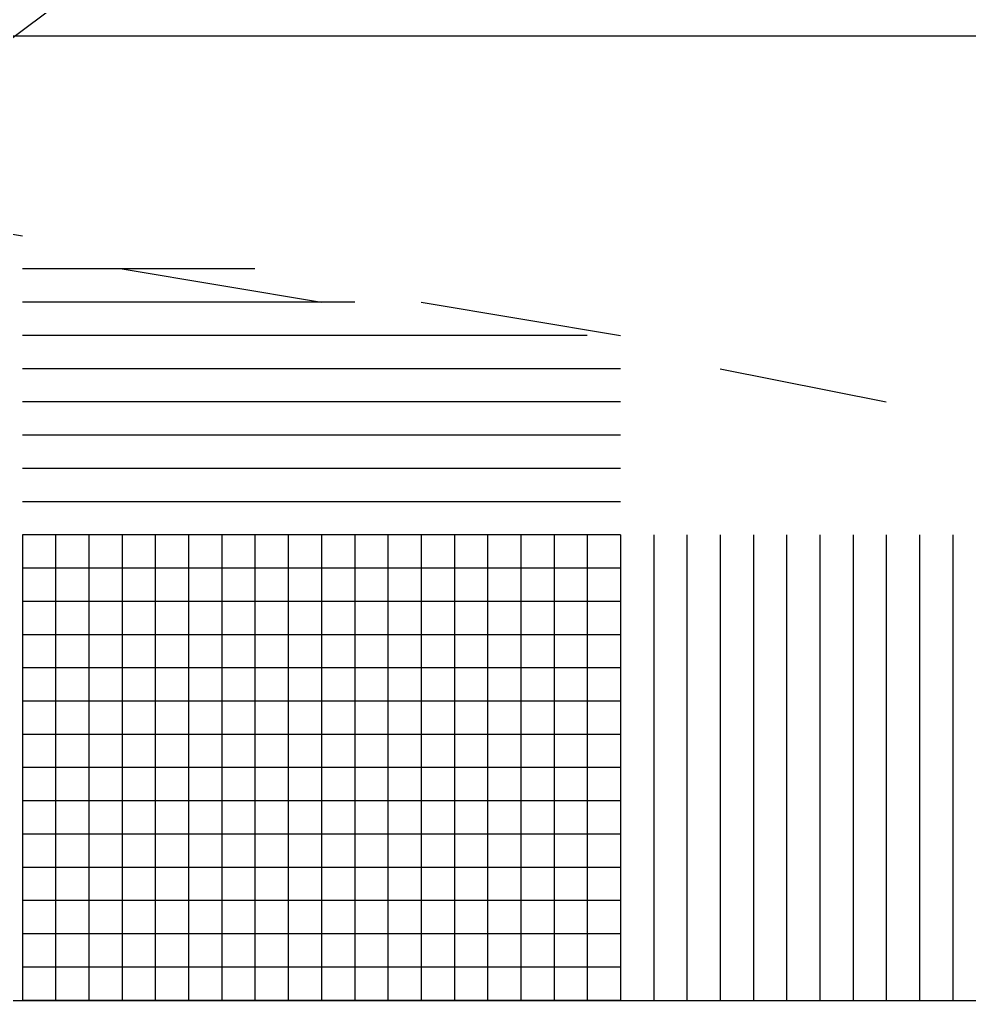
# Model space of a CAD drawing. Header units: metres. Extents: x 1 to 213, y 1 to 147.
# Drawn here: x 60.2782 to 60.5807, y 102.055 to 102.3672 of the extents above; entities that cross this region are included whole.
import ezdxf

# ---------------------------------------------------------------- set-up
doc = ezdxf.new("R2010")
doc.units = ezdxf.units.M
doc.linetypes.add('DASHED', pattern=[1.524, 1.27, -0.254])
doc.layers.add('00-BASE-ARQUITECTURA', color=8, linetype='Continuous')
doc.layers.add('PJ-COPA-ADULTA', color=8, linetype='DASHED')

msp = doc.modelspace()

# ---------------------------------------------------------------- linework, layer by layer
at = {"layer": '00-BASE-ARQUITECTURA'}
msp.add_lwpolyline([(61.55969, 102.05503), (61.55969, 102.36195), (59.96161, 102.36195), (59.96161, 102.05503)], close=True, dxfattribs=at)
msp.add_lwpolyline([(61.55969, 102.05503), (61.55969, 102.36195), (59.96161, 102.36195), (59.96161, 102.05503)], close=True, dxfattribs=at)
for points in [[(60.21561, 102.30902), (60.27911, 102.29844)], [(60.21561, 102.30902), (60.27911, 102.29844)], [(60.3532, 102.28786), (60.34261, 102.28786), (60.33203, 102.28786), (60.32145, 102.28786), (60.31087, 102.28786), (60.30028, 102.28786), (60.2897, 102.28786), (60.27911, 102.28786)], [(60.3532, 102.28786), (60.34261, 102.28786), (60.33203, 102.28786), (60.32145, 102.28786), (60.31087, 102.28786), (60.30028, 102.28786)], [(60.31087, 102.28786), (60.37436, 102.27728)], [(60.31087, 102.28786), (60.37436, 102.27728)], [(60.38495, 102.27728), (60.37436, 102.27728), (60.36378, 102.27728), (60.3532, 102.27728), (60.34261, 102.27728), (60.33203, 102.27728), (60.32145, 102.27728), (60.31087, 102.27728), (60.30028, 102.27728), (60.2897, 102.27728), (60.27911, 102.27728)], [(60.38495, 102.27728), (60.37436, 102.27728), (60.36378, 102.27728), (60.3532, 102.27728), (60.34261, 102.27728), (60.33203, 102.27728), (60.32145, 102.27728), (60.31087, 102.27728), (60.30028, 102.27728)], [(60.40611, 102.27728), (60.46961, 102.26669)], [(60.40611, 102.27728), (60.46961, 102.26669)], [(60.44844, 102.26669), (60.43786, 102.26669), (60.42728, 102.26669), (60.4167, 102.26669), (60.40611, 102.26669), (60.39553, 102.26669), (60.38495, 102.26669), (60.37436, 102.26669), (60.36378, 102.26669), (60.3532, 102.26669), (60.34261, 102.26669), (60.33203, 102.26669), (60.32145, 102.26669), (60.31087, 102.26669), (60.30028, 102.26669), (60.2897, 102.26669), (60.27911, 102.26669)], [(60.42728, 102.26669), (60.4167, 102.26669), (60.40611, 102.26669), (60.39553, 102.26669), (60.38495, 102.26669), (60.37436, 102.26669), (60.36378, 102.26669), (60.3532, 102.26669), (60.34261, 102.26669), (60.33203, 102.26669), (60.32145, 102.26669), (60.31087, 102.26669), (60.30028, 102.26669), (60.2897, 102.26669), (60.27911, 102.26669)], [(60.45903, 102.26669), (60.44844, 102.26669), (60.43786, 102.26669), (60.42728, 102.26669), (60.4167, 102.26669), (60.40611, 102.26669), (60.39553, 102.26669), (60.38495, 102.26669), (60.37436, 102.26669), (60.36378, 102.26669), (60.3532, 102.26669), (60.34261, 102.26669), (60.33203, 102.26669), (60.32145, 102.26669), (60.31087, 102.26669), (60.30028, 102.26669)], [(60.42728, 102.26669), (60.4167, 102.26669), (60.40611, 102.26669), (60.39553, 102.26669), (60.38495, 102.26669), (60.37436, 102.26669), (60.36378, 102.26669), (60.3532, 102.26669), (60.34261, 102.26669), (60.33203, 102.26669), (60.32145, 102.26669), (60.31087, 102.26669), (60.30028, 102.26669)], [(60.44844, 102.25611), (60.43786, 102.25611), (60.42728, 102.25611), (60.4167, 102.25611), (60.40611, 102.25611), (60.39553, 102.25611), (60.38495, 102.25611), (60.37436, 102.25611), (60.36378, 102.25611), (60.3532, 102.25611), (60.34261, 102.25611), (60.33203, 102.25611), (60.32145, 102.25611), (60.31087, 102.25611), (60.30028, 102.25611), (60.2897, 102.25611), (60.27911, 102.25611)], [(60.46961, 102.25611), (60.45903, 102.25611), (60.44844, 102.25611), (60.43786, 102.25611), (60.42728, 102.25611), (60.4167, 102.25611), (60.40611, 102.25611), (60.39553, 102.25611), (60.38495, 102.25611), (60.37436, 102.25611), (60.36378, 102.25611), (60.3532, 102.25611), (60.34261, 102.25611), (60.33203, 102.25611), (60.32145, 102.25611), (60.31087, 102.25611), (60.30028, 102.25611)], [(60.50136, 102.25611), (60.55428, 102.24553)], [(60.50136, 102.25611), (60.55428, 102.24553)], [(60.44844, 102.24553), (60.43786, 102.24553), (60.42728, 102.24553), (60.4167, 102.24553), (60.40611, 102.24553), (60.39553, 102.24553), (60.38495, 102.24553), (60.37436, 102.24553), (60.36378, 102.24553), (60.3532, 102.24553), (60.34261, 102.24553), (60.33203, 102.24553), (60.32145, 102.24553), (60.31087, 102.24553), (60.30028, 102.24553), (60.2897, 102.24553), (60.27911, 102.24553)], [(60.44844, 102.24553), (60.43786, 102.24553), (60.42728, 102.24553), (60.4167, 102.24553), (60.40611, 102.24553), (60.39553, 102.24553), (60.38495, 102.24553), (60.37436, 102.24553), (60.36378, 102.24553), (60.3532, 102.24553), (60.34261, 102.24553), (60.33203, 102.24553), (60.32145, 102.24553), (60.31087, 102.24553), (60.30028, 102.24553), (60.2897, 102.24553), (60.27911, 102.24553)], [(60.46961, 102.24553), (60.45903, 102.24553), (60.44844, 102.24553), (60.43786, 102.24553), (60.42728, 102.24553), (60.4167, 102.24553), (60.40611, 102.24553), (60.39553, 102.24553), (60.38495, 102.24553), (60.37436, 102.24553), (60.36378, 102.24553), (60.3532, 102.24553), (60.34261, 102.24553), (60.33203, 102.24553), (60.32145, 102.24553), (60.31087, 102.24553), (60.30028, 102.24553)], [(60.46961, 102.24553), (60.45903, 102.24553), (60.44844, 102.24553), (60.43786, 102.24553), (60.42728, 102.24553), (60.4167, 102.24553), (60.40611, 102.24553), (60.39553, 102.24553), (60.38495, 102.24553), (60.37436, 102.24553), (60.36378, 102.24553), (60.3532, 102.24553), (60.34261, 102.24553), (60.33203, 102.24553), (60.32145, 102.24553), (60.31087, 102.24553), (60.30028, 102.24553)], [(60.44844, 102.23494), (60.43786, 102.23494), (60.42728, 102.23494), (60.4167, 102.23494), (60.40611, 102.23494), (60.39553, 102.23494), (60.38495, 102.23494), (60.37436, 102.23494), (60.36378, 102.23494), (60.3532, 102.23494), (60.34261, 102.23494), (60.33203, 102.23494), (60.32145, 102.23494), (60.31087, 102.23494), (60.30028, 102.23494), (60.2897, 102.23494), (60.27911, 102.23494)], [(60.46961, 102.23494), (60.45903, 102.23494), (60.44844, 102.23494), (60.43786, 102.23494), (60.42728, 102.23494), (60.4167, 102.23494), (60.40611, 102.23494), (60.39553, 102.23494), (60.38495, 102.23494), (60.37436, 102.23494), (60.36378, 102.23494), (60.3532, 102.23494), (60.34261, 102.23494), (60.33203, 102.23494), (60.32145, 102.23494), (60.31087, 102.23494), (60.30028, 102.23494)], [(60.44844, 102.22436), (60.43786, 102.22436), (60.42728, 102.22436), (60.4167, 102.22436), (60.40611, 102.22436), (60.39553, 102.22436), (60.38495, 102.22436), (60.37436, 102.22436), (60.36378, 102.22436), (60.3532, 102.22436), (60.34261, 102.22436), (60.33203, 102.22436), (60.32145, 102.22436), (60.31087, 102.22436), (60.30028, 102.22436), (60.2897, 102.22436), (60.27911, 102.22436)], [(60.44844, 102.22436), (60.43786, 102.22436), (60.42728, 102.22436), (60.4167, 102.22436), (60.40611, 102.22436), (60.39553, 102.22436), (60.38495, 102.22436), (60.37436, 102.22436), (60.36378, 102.22436), (60.3532, 102.22436), (60.34261, 102.22436), (60.33203, 102.22436), (60.32145, 102.22436), (60.31087, 102.22436), (60.30028, 102.22436), (60.2897, 102.22436), (60.27911, 102.22436)], [(60.46961, 102.22436), (60.45903, 102.22436), (60.44844, 102.22436), (60.43786, 102.22436), (60.42728, 102.22436), (60.4167, 102.22436), (60.40611, 102.22436), (60.39553, 102.22436), (60.38495, 102.22436), (60.37436, 102.22436), (60.36378, 102.22436), (60.3532, 102.22436), (60.34261, 102.22436), (60.33203, 102.22436), (60.32145, 102.22436), (60.31087, 102.22436), (60.30028, 102.22436)], [(60.46961, 102.22436), (60.45903, 102.22436), (60.44844, 102.22436), (60.43786, 102.22436), (60.42728, 102.22436), (60.4167, 102.22436), (60.40611, 102.22436), (60.39553, 102.22436), (60.38495, 102.22436), (60.37436, 102.22436), (60.36378, 102.22436), (60.3532, 102.22436), (60.34261, 102.22436), (60.33203, 102.22436), (60.32145, 102.22436), (60.31087, 102.22436), (60.30028, 102.22436)], [(60.44844, 102.21378), (60.43786, 102.21378), (60.42728, 102.21378), (60.4167, 102.21378), (60.40611, 102.21378), (60.39553, 102.21378), (60.38495, 102.21378), (60.37436, 102.21378), (60.36378, 102.21378), (60.3532, 102.21378), (60.34261, 102.21378), (60.33203, 102.21378), (60.32145, 102.21378), (60.31087, 102.21378), (60.30028, 102.21378), (60.2897, 102.21378), (60.27911, 102.21378)], [(60.46961, 102.21378), (60.45903, 102.21378), (60.44844, 102.21378), (60.43786, 102.21378), (60.42728, 102.21378), (60.4167, 102.21378), (60.40611, 102.21378), (60.39553, 102.21378), (60.38495, 102.21378), (60.37436, 102.21378), (60.36378, 102.21378), (60.3532, 102.21378), (60.34261, 102.21378), (60.33203, 102.21378), (60.32145, 102.21378), (60.31087, 102.21378), (60.30028, 102.21378)], [(60.27911, 102.2032), (60.27911, 102.19261), (60.27911, 102.18203), (60.27911, 102.17145), (60.27911, 102.16086), (60.27911, 102.15028), (60.27911, 102.1397), (60.27911, 102.12912), (60.27911, 102.11853), (60.27911, 102.10795), (60.27911, 102.09737), (60.27911, 102.08678), (60.27911, 102.0762), (60.27911, 102.06562), (60.27911, 102.05503)], [(60.44844, 102.2032), (60.43786, 102.2032), (60.42728, 102.2032), (60.4167, 102.2032), (60.40611, 102.2032), (60.39553, 102.2032), (60.38495, 102.2032), (60.37436, 102.2032), (60.36378, 102.2032), (60.3532, 102.2032), (60.34261, 102.2032), (60.33203, 102.2032), (60.32145, 102.2032), (60.31087, 102.2032), (60.30028, 102.2032), (60.2897, 102.2032), (60.27911, 102.2032)], [(60.44844, 102.2032), (60.43786, 102.2032), (60.42728, 102.2032), (60.4167, 102.2032), (60.40611, 102.2032), (60.39553, 102.2032), (60.38495, 102.2032), (60.37436, 102.2032), (60.36378, 102.2032), (60.3532, 102.2032), (60.34261, 102.2032), (60.33203, 102.2032), (60.32145, 102.2032), (60.31087, 102.2032), (60.30028, 102.2032), (60.2897, 102.2032), (60.27911, 102.2032)], [(60.27911, 102.2032), (60.27911, 102.19261), (60.27911, 102.18203), (60.27911, 102.17145), (60.27911, 102.16086), (60.27911, 102.15028), (60.27911, 102.1397), (60.27911, 102.12912), (60.27911, 102.11853), (60.27911, 102.10795), (60.27911, 102.09737), (60.27911, 102.08678), (60.27911, 102.0762), (60.27911, 102.06562), (60.27911, 102.05503)], [(60.2897, 102.2032), (60.2897, 102.19261), (60.2897, 102.18203), (60.2897, 102.17145), (60.2897, 102.16086), (60.2897, 102.15028), (60.2897, 102.1397), (60.2897, 102.12912), (60.2897, 102.11853), (60.2897, 102.10795), (60.2897, 102.09737), (60.2897, 102.08678), (60.2897, 102.0762), (60.2897, 102.06562), (60.2897, 102.05503)], [(60.2897, 102.2032), (60.2897, 102.19261), (60.2897, 102.18203), (60.2897, 102.17145), (60.2897, 102.16086), (60.2897, 102.15028), (60.2897, 102.1397), (60.2897, 102.12912), (60.2897, 102.11853), (60.2897, 102.10795), (60.2897, 102.09737), (60.2897, 102.08678), (60.2897, 102.0762), (60.2897, 102.06562), (60.2897, 102.05503)], [(60.2897, 102.2032), (60.2897, 102.19261), (60.2897, 102.18203), (60.2897, 102.17145), (60.2897, 102.16086), (60.2897, 102.15028), (60.2897, 102.1397), (60.2897, 102.12912), (60.2897, 102.11853), (60.2897, 102.10795), (60.2897, 102.09737), (60.2897, 102.08678), (60.2897, 102.0762), (60.2897, 102.06562), (60.2897, 102.05503)], [(60.2897, 102.2032), (60.2897, 102.19261), (60.2897, 102.18203), (60.2897, 102.17145), (60.2897, 102.16086), (60.2897, 102.15028), (60.2897, 102.1397), (60.2897, 102.12912), (60.2897, 102.11853), (60.2897, 102.10795), (60.2897, 102.09737), (60.2897, 102.08678), (60.2897, 102.0762), (60.2897, 102.06562), (60.2897, 102.05503)], [(60.46961, 102.2032), (60.45903, 102.2032), (60.44844, 102.2032), (60.43786, 102.2032), (60.42728, 102.2032), (60.4167, 102.2032), (60.40611, 102.2032), (60.39553, 102.2032), (60.38495, 102.2032), (60.37436, 102.2032), (60.36378, 102.2032), (60.3532, 102.2032), (60.34261, 102.2032), (60.33203, 102.2032), (60.32145, 102.2032), (60.31087, 102.2032), (60.30028, 102.2032)], [(60.46961, 102.2032), (60.45903, 102.2032), (60.44844, 102.2032), (60.43786, 102.2032), (60.42728, 102.2032), (60.4167, 102.2032), (60.40611, 102.2032), (60.39553, 102.2032), (60.38495, 102.2032), (60.37436, 102.2032), (60.36378, 102.2032), (60.3532, 102.2032), (60.34261, 102.2032), (60.33203, 102.2032), (60.32145, 102.2032), (60.31087, 102.2032), (60.30028, 102.2032)], [(60.30028, 102.2032), (60.30028, 102.19261), (60.30028, 102.18203), (60.30028, 102.17145), (60.30028, 102.16086), (60.30028, 102.15028), (60.30028, 102.1397), (60.30028, 102.12912), (60.30028, 102.11853), (60.30028, 102.10795), (60.30028, 102.09737), (60.30028, 102.08678), (60.30028, 102.0762), (60.30028, 102.06562), (60.30028, 102.05503)], [(60.30028, 102.2032), (60.30028, 102.19261), (60.30028, 102.18203), (60.30028, 102.17145), (60.30028, 102.16086), (60.30028, 102.15028), (60.30028, 102.1397), (60.30028, 102.12912), (60.30028, 102.11853), (60.30028, 102.10795), (60.30028, 102.09737), (60.30028, 102.08678), (60.30028, 102.0762), (60.30028, 102.06562), (60.30028, 102.05503)], [(60.31087, 102.2032), (60.31087, 102.19261), (60.31087, 102.18203), (60.31087, 102.17145), (60.31087, 102.16086), (60.31087, 102.15028), (60.31087, 102.1397), (60.31087, 102.12912), (60.31087, 102.11853), (60.31087, 102.10795), (60.31087, 102.09737), (60.31087, 102.08678), (60.31087, 102.0762), (60.31087, 102.06562), (60.31087, 102.05503)], [(60.31087, 102.2032), (60.31087, 102.19261), (60.31087, 102.18203), (60.31087, 102.17145), (60.31087, 102.16086), (60.31087, 102.15028), (60.31087, 102.1397), (60.31087, 102.12912), (60.31087, 102.11853), (60.31087, 102.10795), (60.31087, 102.09737), (60.31087, 102.08678), (60.31087, 102.0762), (60.31087, 102.06562), (60.31087, 102.05503)], [(60.31087, 102.2032), (60.31087, 102.19261), (60.31087, 102.18203), (60.31087, 102.17145), (60.31087, 102.16086), (60.31087, 102.15028), (60.31087, 102.1397), (60.31087, 102.12912), (60.31087, 102.11853), (60.31087, 102.10795), (60.31087, 102.09737), (60.31087, 102.08678), (60.31087, 102.0762), (60.31087, 102.06562), (60.31087, 102.05503)], [(60.31087, 102.2032), (60.31087, 102.19261), (60.31087, 102.18203), (60.31087, 102.17145), (60.31087, 102.16086), (60.31087, 102.15028), (60.31087, 102.1397), (60.31087, 102.12912), (60.31087, 102.11853), (60.31087, 102.10795), (60.31087, 102.09737), (60.31087, 102.08678), (60.31087, 102.0762), (60.31087, 102.06562), (60.31087, 102.05503)], [(60.32145, 102.2032), (60.32145, 102.19261), (60.32145, 102.18203), (60.32145, 102.17145), (60.32145, 102.16086), (60.32145, 102.15028), (60.32145, 102.1397), (60.32145, 102.12912), (60.32145, 102.11853), (60.32145, 102.10795), (60.32145, 102.09737), (60.32145, 102.08678), (60.32145, 102.0762), (60.32145, 102.06562), (60.32145, 102.05503)], [(60.32145, 102.2032), (60.32145, 102.19261), (60.32145, 102.18203), (60.32145, 102.17145), (60.32145, 102.16086), (60.32145, 102.15028), (60.32145, 102.1397), (60.32145, 102.12912), (60.32145, 102.11853), (60.32145, 102.10795), (60.32145, 102.09737), (60.32145, 102.08678), (60.32145, 102.0762), (60.32145, 102.06562), (60.32145, 102.05503)], [(60.33203, 102.2032), (60.33203, 102.19261), (60.33203, 102.18203), (60.33203, 102.17145), (60.33203, 102.16086), (60.33203, 102.15028), (60.33203, 102.1397), (60.33203, 102.12912), (60.33203, 102.11853), (60.33203, 102.10795), (60.33203, 102.09737), (60.33203, 102.08678), (60.33203, 102.0762), (60.33203, 102.06562), (60.33203, 102.05503)], [(60.33203, 102.2032), (60.33203, 102.19261), (60.33203, 102.18203), (60.33203, 102.17145), (60.33203, 102.16086), (60.33203, 102.15028), (60.33203, 102.1397), (60.33203, 102.12912), (60.33203, 102.11853), (60.33203, 102.10795), (60.33203, 102.09737), (60.33203, 102.08678), (60.33203, 102.0762), (60.33203, 102.06562), (60.33203, 102.05503)], [(60.33203, 102.2032), (60.33203, 102.19261), (60.33203, 102.18203), (60.33203, 102.17145), (60.33203, 102.16086), (60.33203, 102.15028), (60.33203, 102.1397), (60.33203, 102.12912), (60.33203, 102.11853), (60.33203, 102.10795), (60.33203, 102.09737), (60.33203, 102.08678), (60.33203, 102.0762), (60.33203, 102.06562), (60.33203, 102.05503)], [(60.33203, 102.2032), (60.33203, 102.19261), (60.33203, 102.18203), (60.33203, 102.17145), (60.33203, 102.16086), (60.33203, 102.15028), (60.33203, 102.1397), (60.33203, 102.12912), (60.33203, 102.11853), (60.33203, 102.10795), (60.33203, 102.09737), (60.33203, 102.08678), (60.33203, 102.0762), (60.33203, 102.06562), (60.33203, 102.05503)], [(60.34261, 102.2032), (60.34261, 102.19261), (60.34261, 102.18203), (60.34261, 102.17145), (60.34261, 102.16086), (60.34261, 102.15028), (60.34261, 102.1397), (60.34261, 102.12912), (60.34261, 102.11853), (60.34261, 102.10795), (60.34261, 102.09737), (60.34261, 102.08678), (60.34261, 102.0762), (60.34261, 102.06562), (60.34261, 102.05503)], [(60.34261, 102.2032), (60.34261, 102.19261), (60.34261, 102.18203), (60.34261, 102.17145), (60.34261, 102.16086), (60.34261, 102.15028), (60.34261, 102.1397), (60.34261, 102.12912), (60.34261, 102.11853), (60.34261, 102.10795), (60.34261, 102.09737), (60.34261, 102.08678), (60.34261, 102.0762), (60.34261, 102.06562), (60.34261, 102.05503)], [(60.3532, 102.2032), (60.3532, 102.19261), (60.3532, 102.18203), (60.3532, 102.17145), (60.3532, 102.16086), (60.3532, 102.15028), (60.3532, 102.1397), (60.3532, 102.12912), (60.3532, 102.11853), (60.3532, 102.10795), (60.3532, 102.09737), (60.3532, 102.08678), (60.3532, 102.0762), (60.3532, 102.06562), (60.3532, 102.05503)], [(60.3532, 102.2032), (60.3532, 102.19261), (60.3532, 102.18203), (60.3532, 102.17145), (60.3532, 102.16086), (60.3532, 102.15028), (60.3532, 102.1397), (60.3532, 102.12912), (60.3532, 102.11853), (60.3532, 102.10795), (60.3532, 102.09737), (60.3532, 102.08678), (60.3532, 102.0762), (60.3532, 102.06562), (60.3532, 102.05503)], [(60.3532, 102.2032), (60.3532, 102.19261), (60.3532, 102.18203), (60.3532, 102.17145), (60.3532, 102.16086), (60.3532, 102.15028), (60.3532, 102.1397), (60.3532, 102.12912), (60.3532, 102.11853), (60.3532, 102.10795), (60.3532, 102.09737), (60.3532, 102.08678), (60.3532, 102.0762), (60.3532, 102.06562), (60.3532, 102.05503)], [(60.3532, 102.2032), (60.3532, 102.19261), (60.3532, 102.18203), (60.3532, 102.17145), (60.3532, 102.16086), (60.3532, 102.15028), (60.3532, 102.1397), (60.3532, 102.12912), (60.3532, 102.11853), (60.3532, 102.10795), (60.3532, 102.09737), (60.3532, 102.08678), (60.3532, 102.0762), (60.3532, 102.06562), (60.3532, 102.05503)], [(60.36378, 102.2032), (60.36378, 102.19261), (60.36378, 102.18203), (60.36378, 102.17145), (60.36378, 102.16086), (60.36378, 102.15028), (60.36378, 102.1397), (60.36378, 102.12912), (60.36378, 102.11853), (60.36378, 102.10795), (60.36378, 102.09737), (60.36378, 102.08678), (60.36378, 102.0762), (60.36378, 102.06562), (60.36378, 102.05503)], [(60.36378, 102.2032), (60.36378, 102.19261), (60.36378, 102.18203), (60.36378, 102.17145), (60.36378, 102.16086), (60.36378, 102.15028), (60.36378, 102.1397), (60.36378, 102.12912), (60.36378, 102.11853), (60.36378, 102.10795), (60.36378, 102.09737), (60.36378, 102.08678), (60.36378, 102.0762), (60.36378, 102.06562), (60.36378, 102.05503)], [(60.37436, 102.2032), (60.37436, 102.19261), (60.37436, 102.18203), (60.37436, 102.17145), (60.37436, 102.16086), (60.37436, 102.15028), (60.37436, 102.1397), (60.37436, 102.12912), (60.37436, 102.11853), (60.37436, 102.10795), (60.37436, 102.09737), (60.37436, 102.08678), (60.37436, 102.0762), (60.37436, 102.06562), (60.37436, 102.05503)], [(60.37436, 102.2032), (60.37436, 102.19261), (60.37436, 102.18203), (60.37436, 102.17145), (60.37436, 102.16086), (60.37436, 102.15028), (60.37436, 102.1397), (60.37436, 102.12912), (60.37436, 102.11853), (60.37436, 102.10795), (60.37436, 102.09737), (60.37436, 102.08678), (60.37436, 102.0762), (60.37436, 102.06562), (60.37436, 102.05503)], [(60.37436, 102.2032), (60.37436, 102.19261), (60.37436, 102.18203), (60.37436, 102.17145), (60.37436, 102.16086), (60.37436, 102.15028), (60.37436, 102.1397), (60.37436, 102.12912), (60.37436, 102.11853), (60.37436, 102.10795), (60.37436, 102.09737), (60.37436, 102.08678), (60.37436, 102.0762), (60.37436, 102.06562), (60.37436, 102.05503)], [(60.37436, 102.2032), (60.37436, 102.19261), (60.37436, 102.18203), (60.37436, 102.17145), (60.37436, 102.16086), (60.37436, 102.15028), (60.37436, 102.1397), (60.37436, 102.12912), (60.37436, 102.11853), (60.37436, 102.10795), (60.37436, 102.09737), (60.37436, 102.08678), (60.37436, 102.0762), (60.37436, 102.06562), (60.37436, 102.05503)], [(60.38495, 102.2032), (60.38495, 102.19261), (60.38495, 102.18203), (60.38495, 102.17145), (60.38495, 102.16086), (60.38495, 102.15028), (60.38495, 102.1397), (60.38495, 102.12912), (60.38495, 102.11853), (60.38495, 102.10795), (60.38495, 102.09737), (60.38495, 102.08678), (60.38495, 102.0762), (60.38495, 102.06562), (60.38495, 102.05503)], [(60.38495, 102.2032), (60.38495, 102.19261), (60.38495, 102.18203), (60.38495, 102.17145), (60.38495, 102.16086), (60.38495, 102.15028), (60.38495, 102.1397), (60.38495, 102.12912), (60.38495, 102.11853), (60.38495, 102.10795), (60.38495, 102.09737), (60.38495, 102.08678), (60.38495, 102.0762), (60.38495, 102.06562), (60.38495, 102.05503)], [(60.39553, 102.2032), (60.39553, 102.19261), (60.39553, 102.18203), (60.39553, 102.17145), (60.39553, 102.16086), (60.39553, 102.15028), (60.39553, 102.1397), (60.39553, 102.12912), (60.39553, 102.11853), (60.39553, 102.10795), (60.39553, 102.09737), (60.39553, 102.08678), (60.39553, 102.0762), (60.39553, 102.06562), (60.39553, 102.05503)], [(60.39553, 102.2032), (60.39553, 102.19261), (60.39553, 102.18203), (60.39553, 102.17145), (60.39553, 102.16086), (60.39553, 102.15028), (60.39553, 102.1397), (60.39553, 102.12912), (60.39553, 102.11853), (60.39553, 102.10795), (60.39553, 102.09737), (60.39553, 102.08678), (60.39553, 102.0762), (60.39553, 102.06562), (60.39553, 102.05503)], [(60.39553, 102.2032), (60.39553, 102.19261), (60.39553, 102.18203), (60.39553, 102.17145), (60.39553, 102.16086), (60.39553, 102.15028), (60.39553, 102.1397), (60.39553, 102.12912), (60.39553, 102.11853), (60.39553, 102.10795), (60.39553, 102.09737), (60.39553, 102.08678), (60.39553, 102.0762), (60.39553, 102.06562), (60.39553, 102.05503)], [(60.39553, 102.2032), (60.39553, 102.19261), (60.39553, 102.18203), (60.39553, 102.17145), (60.39553, 102.16086), (60.39553, 102.15028), (60.39553, 102.1397), (60.39553, 102.12912), (60.39553, 102.11853), (60.39553, 102.10795), (60.39553, 102.09737), (60.39553, 102.08678), (60.39553, 102.0762), (60.39553, 102.06562), (60.39553, 102.05503)], [(60.40611, 102.2032), (60.40611, 102.19261), (60.40611, 102.18203), (60.40611, 102.17145), (60.40611, 102.16086), (60.40611, 102.15028), (60.40611, 102.1397), (60.40611, 102.12912), (60.40611, 102.11853), (60.40611, 102.10795), (60.40611, 102.09737), (60.40611, 102.08678), (60.40611, 102.0762), (60.40611, 102.06562), (60.40611, 102.05503)], [(60.40611, 102.2032), (60.40611, 102.19261), (60.40611, 102.18203), (60.40611, 102.17145), (60.40611, 102.16086), (60.40611, 102.15028), (60.40611, 102.1397), (60.40611, 102.12912), (60.40611, 102.11853), (60.40611, 102.10795), (60.40611, 102.09737), (60.40611, 102.08678), (60.40611, 102.0762), (60.40611, 102.06562), (60.40611, 102.05503)], [(60.4167, 102.2032), (60.4167, 102.19261), (60.4167, 102.18203), (60.4167, 102.17145), (60.4167, 102.16086), (60.4167, 102.15028), (60.4167, 102.1397), (60.4167, 102.12912), (60.4167, 102.11853), (60.4167, 102.10795), (60.4167, 102.09737), (60.4167, 102.08678), (60.4167, 102.0762), (60.4167, 102.06562), (60.4167, 102.05503)], [(60.4167, 102.2032), (60.4167, 102.19261), (60.4167, 102.18203), (60.4167, 102.17145), (60.4167, 102.16086), (60.4167, 102.15028), (60.4167, 102.1397), (60.4167, 102.12912), (60.4167, 102.11853), (60.4167, 102.10795), (60.4167, 102.09737), (60.4167, 102.08678), (60.4167, 102.0762), (60.4167, 102.06562), (60.4167, 102.05503)], [(60.4167, 102.2032), (60.4167, 102.19261), (60.4167, 102.18203), (60.4167, 102.17145), (60.4167, 102.16086), (60.4167, 102.15028), (60.4167, 102.1397), (60.4167, 102.12912), (60.4167, 102.11853), (60.4167, 102.10795), (60.4167, 102.09737), (60.4167, 102.08678), (60.4167, 102.0762), (60.4167, 102.06562), (60.4167, 102.05503)], [(60.4167, 102.2032), (60.4167, 102.19261), (60.4167, 102.18203), (60.4167, 102.17145), (60.4167, 102.16086), (60.4167, 102.15028), (60.4167, 102.1397), (60.4167, 102.12912), (60.4167, 102.11853), (60.4167, 102.10795), (60.4167, 102.09737), (60.4167, 102.08678), (60.4167, 102.0762), (60.4167, 102.06562), (60.4167, 102.05503)], [(60.42728, 102.2032), (60.42728, 102.19261), (60.42728, 102.18203), (60.42728, 102.17145), (60.42728, 102.16086), (60.42728, 102.15028), (60.42728, 102.1397), (60.42728, 102.12912), (60.42728, 102.11853), (60.42728, 102.10795), (60.42728, 102.09737), (60.42728, 102.08678), (60.42728, 102.0762), (60.42728, 102.06562), (60.42728, 102.05503)], [(60.42728, 102.2032), (60.42728, 102.19261), (60.42728, 102.18203), (60.42728, 102.17145), (60.42728, 102.16086), (60.42728, 102.15028), (60.42728, 102.1397), (60.42728, 102.12912), (60.42728, 102.11853), (60.42728, 102.10795), (60.42728, 102.09737), (60.42728, 102.08678), (60.42728, 102.0762), (60.42728, 102.06562), (60.42728, 102.05503)], [(60.43786, 102.2032), (60.43786, 102.19261), (60.43786, 102.18203), (60.43786, 102.17145), (60.43786, 102.16086), (60.43786, 102.15028), (60.43786, 102.1397), (60.43786, 102.12912), (60.43786, 102.11853), (60.43786, 102.10795), (60.43786, 102.09737), (60.43786, 102.08678), (60.43786, 102.0762), (60.43786, 102.06562), (60.43786, 102.05503)], [(60.43786, 102.2032), (60.43786, 102.19261), (60.43786, 102.18203), (60.43786, 102.17145), (60.43786, 102.16086), (60.43786, 102.15028), (60.43786, 102.1397), (60.43786, 102.12912), (60.43786, 102.11853), (60.43786, 102.10795), (60.43786, 102.09737), (60.43786, 102.08678), (60.43786, 102.0762), (60.43786, 102.06562), (60.43786, 102.05503)], [(60.43786, 102.2032), (60.43786, 102.19261), (60.43786, 102.18203), (60.43786, 102.17145), (60.43786, 102.16086), (60.43786, 102.15028), (60.43786, 102.1397), (60.43786, 102.12912), (60.43786, 102.11853), (60.43786, 102.10795), (60.43786, 102.09737), (60.43786, 102.08678), (60.43786, 102.0762), (60.43786, 102.06562), (60.43786, 102.05503)], [(60.43786, 102.2032), (60.43786, 102.19261), (60.43786, 102.18203), (60.43786, 102.17145), (60.43786, 102.16086), (60.43786, 102.15028), (60.43786, 102.1397), (60.43786, 102.12912), (60.43786, 102.11853), (60.43786, 102.10795), (60.43786, 102.09737), (60.43786, 102.08678), (60.43786, 102.0762), (60.43786, 102.06562), (60.43786, 102.05503)], [(60.44844, 102.2032), (60.44844, 102.19261), (60.44844, 102.18203), (60.44844, 102.17145), (60.44844, 102.16086), (60.44844, 102.15028), (60.44844, 102.1397), (60.44844, 102.12912), (60.44844, 102.11853), (60.44844, 102.10795), (60.44844, 102.09737), (60.44844, 102.08678), (60.44844, 102.0762), (60.44844, 102.06562), (60.44844, 102.05503)], [(60.44844, 102.2032), (60.44844, 102.19261), (60.44844, 102.18203), (60.44844, 102.17145), (60.44844, 102.16086), (60.44844, 102.15028), (60.44844, 102.1397), (60.44844, 102.12912), (60.44844, 102.11853), (60.44844, 102.10795), (60.44844, 102.09737), (60.44844, 102.08678), (60.44844, 102.0762), (60.44844, 102.06562), (60.44844, 102.05503)], [(60.44844, 102.2032), (60.44844, 102.19261), (60.44844, 102.18203), (60.44844, 102.17145), (60.44844, 102.16086), (60.44844, 102.15028), (60.44844, 102.1397), (60.44844, 102.12912), (60.44844, 102.11853), (60.44844, 102.10795), (60.44844, 102.09737), (60.44844, 102.08678), (60.44844, 102.0762), (60.44844, 102.06562), (60.44844, 102.05503)], [(60.45903, 102.2032), (60.45903, 102.19261), (60.45903, 102.18203), (60.45903, 102.17145), (60.45903, 102.16086), (60.45903, 102.15028), (60.45903, 102.1397), (60.45903, 102.12912), (60.45903, 102.11853), (60.45903, 102.10795), (60.45903, 102.09737), (60.45903, 102.08678), (60.45903, 102.0762), (60.45903, 102.06562), (60.45903, 102.05503)], [(60.45903, 102.2032), (60.45903, 102.19261), (60.45903, 102.18203), (60.45903, 102.17145), (60.45903, 102.16086), (60.45903, 102.15028), (60.45903, 102.1397), (60.45903, 102.12912), (60.45903, 102.11853), (60.45903, 102.10795), (60.45903, 102.09737), (60.45903, 102.08678), (60.45903, 102.0762), (60.45903, 102.06562), (60.45903, 102.05503)], [(60.45903, 102.2032), (60.45903, 102.19261), (60.45903, 102.18203), (60.45903, 102.17145), (60.45903, 102.16086), (60.45903, 102.15028), (60.45903, 102.1397), (60.45903, 102.12912), (60.45903, 102.11853), (60.45903, 102.10795), (60.45903, 102.09737), (60.45903, 102.08678), (60.45903, 102.0762), (60.45903, 102.06562), (60.45903, 102.05503)], [(60.46961, 102.2032), (60.46961, 102.19261), (60.46961, 102.18203), (60.46961, 102.17145), (60.46961, 102.16086), (60.46961, 102.15028), (60.46961, 102.1397), (60.46961, 102.12912), (60.46961, 102.11853), (60.46961, 102.10795), (60.46961, 102.09737), (60.46961, 102.08678), (60.46961, 102.0762), (60.46961, 102.06562), (60.46961, 102.05503)], [(60.46961, 102.2032), (60.46961, 102.19261), (60.46961, 102.18203), (60.46961, 102.17145), (60.46961, 102.16086), (60.46961, 102.15028), (60.46961, 102.1397), (60.46961, 102.12912), (60.46961, 102.11853), (60.46961, 102.10795), (60.46961, 102.09737), (60.46961, 102.08678), (60.46961, 102.0762), (60.46961, 102.06562), (60.46961, 102.05503)], [(60.46961, 102.2032), (60.46961, 102.19261), (60.46961, 102.18203), (60.46961, 102.17145), (60.46961, 102.16086), (60.46961, 102.15028), (60.46961, 102.1397), (60.46961, 102.12912), (60.46961, 102.11853), (60.46961, 102.10795), (60.46961, 102.09737), (60.46961, 102.08678), (60.46961, 102.0762), (60.46961, 102.06562), (60.46961, 102.05503)], [(60.46961, 102.2032), (60.46961, 102.19261), (60.46961, 102.18203), (60.46961, 102.17145), (60.46961, 102.16086), (60.46961, 102.15028), (60.46961, 102.1397), (60.46961, 102.12912), (60.46961, 102.11853), (60.46961, 102.10795), (60.46961, 102.09737), (60.46961, 102.08678), (60.46961, 102.0762), (60.46961, 102.06562), (60.46961, 102.05503)], [(60.48019, 102.2032), (60.48019, 102.19261), (60.48019, 102.18203), (60.48019, 102.17145), (60.48019, 102.16086), (60.48019, 102.15028), (60.48019, 102.1397), (60.48019, 102.12912), (60.48019, 102.11853), (60.48019, 102.10795), (60.48019, 102.09737), (60.48019, 102.08678), (60.48019, 102.0762), (60.48019, 102.06562), (60.48019, 102.05503)], [(60.48019, 102.2032), (60.48019, 102.19261), (60.48019, 102.18203), (60.48019, 102.17145), (60.48019, 102.16086), (60.48019, 102.15028), (60.48019, 102.1397), (60.48019, 102.12912), (60.48019, 102.11853), (60.48019, 102.10795), (60.48019, 102.09737), (60.48019, 102.08678), (60.48019, 102.0762), (60.48019, 102.06562), (60.48019, 102.05503)], [(60.49078, 102.2032), (60.49078, 102.19261), (60.49078, 102.18203), (60.49078, 102.17145), (60.49078, 102.16086), (60.49078, 102.15028), (60.49078, 102.1397), (60.49078, 102.12912), (60.49078, 102.11853), (60.49078, 102.10795), (60.49078, 102.09737), (60.49078, 102.08678), (60.49078, 102.0762), (60.49078, 102.06562), (60.49078, 102.05503)], [(60.49078, 102.2032), (60.49078, 102.19261), (60.49078, 102.18203), (60.49078, 102.17145), (60.49078, 102.16086), (60.49078, 102.15028), (60.49078, 102.1397), (60.49078, 102.12912), (60.49078, 102.11853), (60.49078, 102.10795), (60.49078, 102.09737), (60.49078, 102.08678), (60.49078, 102.0762), (60.49078, 102.06562), (60.49078, 102.05503)], [(60.49078, 102.2032), (60.49078, 102.19261), (60.49078, 102.18203), (60.49078, 102.17145), (60.49078, 102.16086), (60.49078, 102.15028), (60.49078, 102.1397), (60.49078, 102.12912), (60.49078, 102.11853), (60.49078, 102.10795), (60.49078, 102.09737), (60.49078, 102.08678), (60.49078, 102.0762), (60.49078, 102.06562), (60.49078, 102.05503)], [(60.49078, 102.2032), (60.49078, 102.19261), (60.49078, 102.18203), (60.49078, 102.17145), (60.49078, 102.16086), (60.49078, 102.15028), (60.49078, 102.1397), (60.49078, 102.12912), (60.49078, 102.11853), (60.49078, 102.10795), (60.49078, 102.09737), (60.49078, 102.08678), (60.49078, 102.0762), (60.49078, 102.06562), (60.49078, 102.05503)], [(60.50136, 102.2032), (60.50136, 102.19261), (60.50136, 102.18203), (60.50136, 102.17145), (60.50136, 102.16086), (60.50136, 102.15028), (60.50136, 102.1397), (60.50136, 102.12912), (60.50136, 102.11853), (60.50136, 102.10795), (60.50136, 102.09737), (60.50136, 102.08678), (60.50136, 102.0762), (60.50136, 102.06562), (60.50136, 102.05503)], [(60.50136, 102.2032), (60.50136, 102.19261), (60.50136, 102.18203), (60.50136, 102.17145), (60.50136, 102.16086), (60.50136, 102.15028), (60.50136, 102.1397), (60.50136, 102.12912), (60.50136, 102.11853), (60.50136, 102.10795), (60.50136, 102.09737), (60.50136, 102.08678), (60.50136, 102.0762), (60.50136, 102.06562), (60.50136, 102.05503)], [(60.51194, 102.2032), (60.51194, 102.19261), (60.51194, 102.18203), (60.51194, 102.17145), (60.51194, 102.16086), (60.51194, 102.15028), (60.51194, 102.1397), (60.51194, 102.12912), (60.51194, 102.11853), (60.51194, 102.10795), (60.51194, 102.09737), (60.51194, 102.08678), (60.51194, 102.0762), (60.51194, 102.06562), (60.51194, 102.05503)], [(60.51194, 102.2032), (60.51194, 102.19261), (60.51194, 102.18203), (60.51194, 102.17145), (60.51194, 102.16086), (60.51194, 102.15028), (60.51194, 102.1397), (60.51194, 102.12912), (60.51194, 102.11853), (60.51194, 102.10795), (60.51194, 102.09737), (60.51194, 102.08678), (60.51194, 102.0762), (60.51194, 102.06562), (60.51194, 102.05503)], [(60.51194, 102.2032), (60.51194, 102.19261), (60.51194, 102.18203), (60.51194, 102.17145), (60.51194, 102.16086), (60.51194, 102.15028), (60.51194, 102.1397), (60.51194, 102.12912), (60.51194, 102.11853), (60.51194, 102.10795), (60.51194, 102.09737), (60.51194, 102.08678), (60.51194, 102.0762), (60.51194, 102.06562), (60.51194, 102.05503)], [(60.51194, 102.2032), (60.51194, 102.19261), (60.51194, 102.18203), (60.51194, 102.17145), (60.51194, 102.16086), (60.51194, 102.15028), (60.51194, 102.1397), (60.51194, 102.12912), (60.51194, 102.11853), (60.51194, 102.10795), (60.51194, 102.09737), (60.51194, 102.08678), (60.51194, 102.0762), (60.51194, 102.06562), (60.51194, 102.05503)], [(60.52252, 102.2032), (60.52252, 102.19261), (60.52252, 102.18203), (60.52252, 102.17145), (60.52252, 102.16086), (60.52252, 102.15028), (60.52252, 102.1397), (60.52252, 102.12912), (60.52252, 102.11853), (60.52252, 102.10795), (60.52252, 102.09737), (60.52252, 102.08678), (60.52252, 102.0762), (60.52252, 102.06562), (60.52252, 102.05503)], [(60.52252, 102.2032), (60.52252, 102.19261), (60.52252, 102.18203), (60.52252, 102.17145), (60.52252, 102.16086), (60.52252, 102.15028), (60.52252, 102.1397), (60.52252, 102.12912), (60.52252, 102.11853), (60.52252, 102.10795), (60.52252, 102.09737), (60.52252, 102.08678), (60.52252, 102.0762), (60.52252, 102.06562), (60.52252, 102.05503)], [(60.53311, 102.2032), (60.53311, 102.19261), (60.53311, 102.18203), (60.53311, 102.17145), (60.53311, 102.16086), (60.53311, 102.15028), (60.53311, 102.1397), (60.53311, 102.12912), (60.53311, 102.11853), (60.53311, 102.10795), (60.53311, 102.09737), (60.53311, 102.08678), (60.53311, 102.0762), (60.53311, 102.06562), (60.53311, 102.05503)], [(60.53311, 102.2032), (60.53311, 102.19261), (60.53311, 102.18203), (60.53311, 102.17145), (60.53311, 102.16086), (60.53311, 102.15028), (60.53311, 102.1397), (60.53311, 102.12912), (60.53311, 102.11853), (60.53311, 102.10795), (60.53311, 102.09737), (60.53311, 102.08678), (60.53311, 102.0762), (60.53311, 102.06562), (60.53311, 102.05503)], [(60.53311, 102.2032), (60.53311, 102.19261), (60.53311, 102.18203), (60.53311, 102.17145), (60.53311, 102.16086), (60.53311, 102.15028), (60.53311, 102.1397), (60.53311, 102.12912), (60.53311, 102.11853), (60.53311, 102.10795), (60.53311, 102.09737), (60.53311, 102.08678), (60.53311, 102.0762), (60.53311, 102.06562), (60.53311, 102.05503)], [(60.53311, 102.2032), (60.53311, 102.19261), (60.53311, 102.18203), (60.53311, 102.17145), (60.53311, 102.16086), (60.53311, 102.15028), (60.53311, 102.1397), (60.53311, 102.12912), (60.53311, 102.11853), (60.53311, 102.10795), (60.53311, 102.09737), (60.53311, 102.08678), (60.53311, 102.0762), (60.53311, 102.06562), (60.53311, 102.05503)], [(60.54369, 102.2032), (60.54369, 102.19261), (60.54369, 102.18203), (60.54369, 102.17145), (60.54369, 102.16086), (60.54369, 102.15028), (60.54369, 102.1397), (60.54369, 102.12912), (60.54369, 102.11853), (60.54369, 102.10795), (60.54369, 102.09737), (60.54369, 102.08678), (60.54369, 102.0762), (60.54369, 102.06562), (60.54369, 102.05503)], [(60.54369, 102.2032), (60.54369, 102.19261), (60.54369, 102.18203), (60.54369, 102.17145), (60.54369, 102.16086), (60.54369, 102.15028), (60.54369, 102.1397), (60.54369, 102.12912), (60.54369, 102.11853), (60.54369, 102.10795), (60.54369, 102.09737), (60.54369, 102.08678), (60.54369, 102.0762), (60.54369, 102.06562), (60.54369, 102.05503)], [(60.55428, 102.2032), (60.55428, 102.19261), (60.55428, 102.18203), (60.55428, 102.17145), (60.55428, 102.16086), (60.55428, 102.15028), (60.55428, 102.1397), (60.55428, 102.12912), (60.55428, 102.11853), (60.55428, 102.10795), (60.55428, 102.09737), (60.55428, 102.08678), (60.55428, 102.0762), (60.55428, 102.06562), (60.55428, 102.05503)], [(60.55428, 102.2032), (60.55428, 102.19261), (60.55428, 102.18203), (60.55428, 102.17145), (60.55428, 102.16086), (60.55428, 102.15028), (60.55428, 102.1397), (60.55428, 102.12912), (60.55428, 102.11853), (60.55428, 102.10795), (60.55428, 102.09737), (60.55428, 102.08678), (60.55428, 102.0762), (60.55428, 102.06562), (60.55428, 102.05503)], [(60.55428, 102.2032), (60.55428, 102.19261), (60.55428, 102.18203), (60.55428, 102.17145), (60.55428, 102.16086), (60.55428, 102.15028), (60.55428, 102.1397), (60.55428, 102.12912), (60.55428, 102.11853), (60.55428, 102.10795), (60.55428, 102.09737), (60.55428, 102.08678), (60.55428, 102.0762), (60.55428, 102.06562), (60.55428, 102.05503)], [(60.55428, 102.2032), (60.55428, 102.19261), (60.55428, 102.18203), (60.55428, 102.17145), (60.55428, 102.16086), (60.55428, 102.15028), (60.55428, 102.1397), (60.55428, 102.12912), (60.55428, 102.11853), (60.55428, 102.10795), (60.55428, 102.09737), (60.55428, 102.08678), (60.55428, 102.0762), (60.55428, 102.06562), (60.55428, 102.05503)], [(60.56487, 102.2032), (60.56487, 102.19261), (60.56487, 102.18203), (60.56487, 102.17145), (60.56487, 102.16086), (60.56487, 102.15028), (60.56487, 102.1397), (60.56487, 102.12912), (60.56487, 102.11853), (60.56487, 102.10795), (60.56487, 102.09737), (60.56487, 102.08678), (60.56487, 102.0762), (60.56487, 102.06562), (60.56487, 102.05503)], [(60.56487, 102.2032), (60.56487, 102.19261), (60.56487, 102.18203), (60.56487, 102.17145), (60.56487, 102.16086), (60.56487, 102.15028), (60.56487, 102.1397), (60.56487, 102.12912), (60.56487, 102.11853), (60.56487, 102.10795), (60.56487, 102.09737), (60.56487, 102.08678), (60.56487, 102.0762), (60.56487, 102.06562), (60.56487, 102.05503)], [(60.57545, 102.2032), (60.57545, 102.19261), (60.57545, 102.18203), (60.57545, 102.17145), (60.57545, 102.16086), (60.57545, 102.15028), (60.57545, 102.1397), (60.57545, 102.12912), (60.57545, 102.11853), (60.57545, 102.10795), (60.57545, 102.09737), (60.57545, 102.08678), (60.57545, 102.0762), (60.57545, 102.06562), (60.57545, 102.05503)], [(60.57545, 102.2032), (60.57545, 102.19261), (60.57545, 102.18203), (60.57545, 102.17145), (60.57545, 102.16086), (60.57545, 102.15028), (60.57545, 102.1397), (60.57545, 102.12912), (60.57545, 102.11853), (60.57545, 102.10795), (60.57545, 102.09737), (60.57545, 102.08678), (60.57545, 102.0762), (60.57545, 102.06562), (60.57545, 102.05503)], [(60.57545, 102.2032), (60.57545, 102.19261), (60.57545, 102.18203), (60.57545, 102.17145), (60.57545, 102.16086), (60.57545, 102.15028), (60.57545, 102.1397), (60.57545, 102.12912), (60.57545, 102.11853), (60.57545, 102.10795), (60.57545, 102.09737), (60.57545, 102.08678), (60.57545, 102.0762), (60.57545, 102.06562), (60.57545, 102.05503)], [(60.57545, 102.2032), (60.57545, 102.19261), (60.57545, 102.18203), (60.57545, 102.17145), (60.57545, 102.16086), (60.57545, 102.15028), (60.57545, 102.1397), (60.57545, 102.12912), (60.57545, 102.11853), (60.57545, 102.10795), (60.57545, 102.09737), (60.57545, 102.08678), (60.57545, 102.0762), (60.57545, 102.06562), (60.57545, 102.05503)], [(60.44844, 102.19261), (60.43786, 102.19261), (60.42728, 102.19261), (60.4167, 102.19261), (60.40611, 102.19261), (60.39553, 102.19261), (60.38495, 102.19261), (60.37436, 102.19261), (60.36378, 102.19261), (60.3532, 102.19261), (60.34261, 102.19261), (60.33203, 102.19261), (60.32145, 102.19261), (60.31087, 102.19261), (60.30028, 102.19261), (60.2897, 102.19261), (60.27911, 102.19261)], [(60.44844, 102.19261), (60.43786, 102.19261), (60.42728, 102.19261), (60.4167, 102.19261), (60.40611, 102.19261), (60.39553, 102.19261), (60.38495, 102.19261), (60.37436, 102.19261), (60.36378, 102.19261), (60.3532, 102.19261), (60.34261, 102.19261), (60.33203, 102.19261), (60.32145, 102.19261), (60.31087, 102.19261), (60.30028, 102.19261), (60.2897, 102.19261), (60.27911, 102.19261)], [(60.46961, 102.19261), (60.45903, 102.19261), (60.44844, 102.19261), (60.43786, 102.19261), (60.42728, 102.19261), (60.4167, 102.19261), (60.40611, 102.19261), (60.39553, 102.19261), (60.38495, 102.19261), (60.37436, 102.19261), (60.36378, 102.19261), (60.3532, 102.19261), (60.34261, 102.19261), (60.33203, 102.19261), (60.32145, 102.19261), (60.31087, 102.19261), (60.30028, 102.19261)], [(60.46961, 102.19261), (60.45903, 102.19261), (60.44844, 102.19261), (60.43786, 102.19261), (60.42728, 102.19261), (60.4167, 102.19261), (60.40611, 102.19261), (60.39553, 102.19261), (60.38495, 102.19261), (60.37436, 102.19261), (60.36378, 102.19261), (60.3532, 102.19261), (60.34261, 102.19261), (60.33203, 102.19261), (60.32145, 102.19261), (60.31087, 102.19261), (60.30028, 102.19261)], [(60.44844, 102.18203), (60.43786, 102.18203), (60.42728, 102.18203), (60.4167, 102.18203), (60.40611, 102.18203), (60.39553, 102.18203), (60.38495, 102.18203), (60.37436, 102.18203), (60.36378, 102.18203), (60.3532, 102.18203), (60.34261, 102.18203), (60.33203, 102.18203), (60.32145, 102.18203), (60.31087, 102.18203), (60.30028, 102.18203), (60.2897, 102.18203), (60.27911, 102.18203)], [(60.46961, 102.18203), (60.45903, 102.18203), (60.44844, 102.18203), (60.43786, 102.18203), (60.42728, 102.18203), (60.4167, 102.18203), (60.40611, 102.18203), (60.39553, 102.18203), (60.38495, 102.18203), (60.37436, 102.18203), (60.36378, 102.18203), (60.3532, 102.18203), (60.34261, 102.18203), (60.33203, 102.18203), (60.32145, 102.18203), (60.31087, 102.18203), (60.30028, 102.18203)], [(60.44844, 102.17145), (60.43786, 102.17145), (60.42728, 102.17145), (60.4167, 102.17145), (60.40611, 102.17145), (60.39553, 102.17145), (60.38495, 102.17145), (60.37436, 102.17145), (60.36378, 102.17145), (60.3532, 102.17145), (60.34261, 102.17145), (60.33203, 102.17145), (60.32145, 102.17145), (60.31087, 102.17145), (60.30028, 102.17145), (60.2897, 102.17145), (60.27911, 102.17145)], [(60.44844, 102.17145), (60.43786, 102.17145), (60.42728, 102.17145), (60.4167, 102.17145), (60.40611, 102.17145), (60.39553, 102.17145), (60.38495, 102.17145), (60.37436, 102.17145), (60.36378, 102.17145), (60.3532, 102.17145), (60.34261, 102.17145), (60.33203, 102.17145), (60.32145, 102.17145), (60.31087, 102.17145), (60.30028, 102.17145), (60.2897, 102.17145), (60.27911, 102.17145)], [(60.46961, 102.17145), (60.45903, 102.17145), (60.44844, 102.17145), (60.43786, 102.17145), (60.42728, 102.17145), (60.4167, 102.17145), (60.40611, 102.17145), (60.39553, 102.17145), (60.38495, 102.17145), (60.37436, 102.17145), (60.36378, 102.17145), (60.3532, 102.17145), (60.34261, 102.17145), (60.33203, 102.17145), (60.32145, 102.17145), (60.31087, 102.17145), (60.30028, 102.17145)], [(60.46961, 102.17145), (60.45903, 102.17145), (60.44844, 102.17145), (60.43786, 102.17145), (60.42728, 102.17145), (60.4167, 102.17145), (60.40611, 102.17145), (60.39553, 102.17145), (60.38495, 102.17145), (60.37436, 102.17145), (60.36378, 102.17145), (60.3532, 102.17145), (60.34261, 102.17145), (60.33203, 102.17145), (60.32145, 102.17145), (60.31087, 102.17145), (60.30028, 102.17145)], [(60.44844, 102.16086), (60.43786, 102.16086), (60.42728, 102.16086), (60.4167, 102.16086), (60.40611, 102.16086), (60.39553, 102.16086), (60.38495, 102.16086), (60.37436, 102.16086), (60.36378, 102.16086), (60.3532, 102.16086), (60.34261, 102.16086), (60.33203, 102.16086), (60.32145, 102.16086), (60.31087, 102.16086), (60.30028, 102.16086), (60.2897, 102.16086), (60.27911, 102.16086)], [(60.46961, 102.16086), (60.45903, 102.16086), (60.44844, 102.16086), (60.43786, 102.16086), (60.42728, 102.16086), (60.4167, 102.16086), (60.40611, 102.16086), (60.39553, 102.16086), (60.38495, 102.16086), (60.37436, 102.16086), (60.36378, 102.16086), (60.3532, 102.16086), (60.34261, 102.16086), (60.33203, 102.16086), (60.32145, 102.16086), (60.31087, 102.16086), (60.30028, 102.16086)], [(60.44844, 102.15028), (60.43786, 102.15028), (60.42728, 102.15028), (60.4167, 102.15028), (60.40611, 102.15028), (60.39553, 102.15028), (60.38495, 102.15028), (60.37436, 102.15028), (60.36378, 102.15028), (60.3532, 102.15028), (60.34261, 102.15028), (60.33203, 102.15028), (60.32145, 102.15028), (60.31087, 102.15028), (60.30028, 102.15028), (60.2897, 102.15028), (60.27911, 102.15028)], [(60.44844, 102.15028), (60.43786, 102.15028), (60.42728, 102.15028), (60.4167, 102.15028), (60.40611, 102.15028), (60.39553, 102.15028), (60.38495, 102.15028), (60.37436, 102.15028), (60.36378, 102.15028), (60.3532, 102.15028), (60.34261, 102.15028), (60.33203, 102.15028), (60.32145, 102.15028), (60.31087, 102.15028), (60.30028, 102.15028), (60.2897, 102.15028), (60.27911, 102.15028)], [(60.46961, 102.15028), (60.45903, 102.15028), (60.44844, 102.15028), (60.43786, 102.15028), (60.42728, 102.15028), (60.4167, 102.15028), (60.40611, 102.15028), (60.39553, 102.15028), (60.38495, 102.15028), (60.37436, 102.15028), (60.36378, 102.15028), (60.3532, 102.15028), (60.34261, 102.15028), (60.33203, 102.15028), (60.32145, 102.15028), (60.31087, 102.15028), (60.30028, 102.15028)], [(60.46961, 102.15028), (60.45903, 102.15028), (60.44844, 102.15028), (60.43786, 102.15028), (60.42728, 102.15028), (60.4167, 102.15028), (60.40611, 102.15028), (60.39553, 102.15028), (60.38495, 102.15028), (60.37436, 102.15028), (60.36378, 102.15028), (60.3532, 102.15028), (60.34261, 102.15028), (60.33203, 102.15028), (60.32145, 102.15028), (60.31087, 102.15028), (60.30028, 102.15028)], [(60.44844, 102.1397), (60.43786, 102.1397), (60.42728, 102.1397), (60.4167, 102.1397), (60.40611, 102.1397), (60.39553, 102.1397), (60.38495, 102.1397), (60.37436, 102.1397), (60.36378, 102.1397), (60.3532, 102.1397), (60.34261, 102.1397), (60.33203, 102.1397), (60.32145, 102.1397), (60.31087, 102.1397), (60.30028, 102.1397), (60.2897, 102.1397), (60.27911, 102.1397)], [(60.46961, 102.1397), (60.45903, 102.1397), (60.44844, 102.1397), (60.43786, 102.1397), (60.42728, 102.1397), (60.4167, 102.1397), (60.40611, 102.1397), (60.39553, 102.1397), (60.38495, 102.1397), (60.37436, 102.1397), (60.36378, 102.1397), (60.3532, 102.1397), (60.34261, 102.1397), (60.33203, 102.1397), (60.32145, 102.1397), (60.31087, 102.1397), (60.30028, 102.1397)], [(60.44844, 102.12912), (60.43786, 102.12912), (60.42728, 102.12912), (60.4167, 102.12912), (60.40611, 102.12912), (60.39553, 102.12912), (60.38495, 102.12912), (60.37436, 102.12912), (60.36378, 102.12912), (60.3532, 102.12912), (60.34261, 102.12912), (60.33203, 102.12912), (60.32145, 102.12912), (60.31087, 102.12912), (60.30028, 102.12912), (60.2897, 102.12912), (60.27911, 102.12912)], [(60.44844, 102.12912), (60.43786, 102.12912), (60.42728, 102.12912), (60.4167, 102.12912), (60.40611, 102.12912), (60.39553, 102.12912), (60.38495, 102.12912), (60.37436, 102.12912), (60.36378, 102.12912), (60.3532, 102.12912), (60.34261, 102.12912), (60.33203, 102.12912), (60.32145, 102.12912), (60.31087, 102.12912), (60.30028, 102.12912), (60.2897, 102.12912), (60.27911, 102.12912)], [(60.46961, 102.12912), (60.45903, 102.12912), (60.44844, 102.12912), (60.43786, 102.12912), (60.42728, 102.12912), (60.4167, 102.12912), (60.40611, 102.12912), (60.39553, 102.12912), (60.38495, 102.12912), (60.37436, 102.12912), (60.36378, 102.12912), (60.3532, 102.12912), (60.34261, 102.12912), (60.33203, 102.12912), (60.32145, 102.12912), (60.31087, 102.12912), (60.30028, 102.12912)], [(60.46961, 102.12912), (60.45903, 102.12912), (60.44844, 102.12912), (60.43786, 102.12912), (60.42728, 102.12912), (60.4167, 102.12912), (60.40611, 102.12912), (60.39553, 102.12912), (60.38495, 102.12912), (60.37436, 102.12912), (60.36378, 102.12912), (60.3532, 102.12912), (60.34261, 102.12912), (60.33203, 102.12912), (60.32145, 102.12912), (60.31087, 102.12912), (60.30028, 102.12912)], [(60.44844, 102.11853), (60.43786, 102.11853), (60.42728, 102.11853), (60.4167, 102.11853), (60.40611, 102.11853), (60.39553, 102.11853), (60.38495, 102.11853), (60.37436, 102.11853), (60.36378, 102.11853), (60.3532, 102.11853), (60.34261, 102.11853), (60.33203, 102.11853), (60.32145, 102.11853), (60.31087, 102.11853), (60.30028, 102.11853), (60.2897, 102.11853), (60.27911, 102.11853)], [(60.46961, 102.11853), (60.45903, 102.11853), (60.44844, 102.11853), (60.43786, 102.11853), (60.42728, 102.11853), (60.4167, 102.11853), (60.40611, 102.11853), (60.39553, 102.11853), (60.38495, 102.11853), (60.37436, 102.11853), (60.36378, 102.11853), (60.3532, 102.11853), (60.34261, 102.11853), (60.33203, 102.11853), (60.32145, 102.11853), (60.31087, 102.11853), (60.30028, 102.11853)], [(60.44844, 102.10795), (60.43786, 102.10795), (60.42728, 102.10795), (60.4167, 102.10795), (60.40611, 102.10795), (60.39553, 102.10795), (60.38495, 102.10795), (60.37436, 102.10795), (60.36378, 102.10795), (60.3532, 102.10795), (60.34261, 102.10795), (60.33203, 102.10795), (60.32145, 102.10795), (60.31087, 102.10795), (60.30028, 102.10795), (60.2897, 102.10795), (60.27911, 102.10795)], [(60.44844, 102.10795), (60.43786, 102.10795), (60.42728, 102.10795), (60.4167, 102.10795), (60.40611, 102.10795), (60.39553, 102.10795), (60.38495, 102.10795), (60.37436, 102.10795), (60.36378, 102.10795), (60.3532, 102.10795), (60.34261, 102.10795), (60.33203, 102.10795), (60.32145, 102.10795), (60.31087, 102.10795), (60.30028, 102.10795), (60.2897, 102.10795), (60.27911, 102.10795)], [(60.46961, 102.10795), (60.45903, 102.10795), (60.44844, 102.10795), (60.43786, 102.10795), (60.42728, 102.10795), (60.4167, 102.10795), (60.40611, 102.10795), (60.39553, 102.10795), (60.38495, 102.10795), (60.37436, 102.10795), (60.36378, 102.10795), (60.3532, 102.10795), (60.34261, 102.10795), (60.33203, 102.10795), (60.32145, 102.10795), (60.31087, 102.10795), (60.30028, 102.10795)], [(60.46961, 102.10795), (60.45903, 102.10795), (60.44844, 102.10795), (60.43786, 102.10795), (60.42728, 102.10795), (60.4167, 102.10795), (60.40611, 102.10795), (60.39553, 102.10795), (60.38495, 102.10795), (60.37436, 102.10795), (60.36378, 102.10795), (60.3532, 102.10795), (60.34261, 102.10795), (60.33203, 102.10795), (60.32145, 102.10795), (60.31087, 102.10795), (60.30028, 102.10795)], [(60.44844, 102.09737), (60.43786, 102.09737), (60.42728, 102.09737), (60.4167, 102.09737), (60.40611, 102.09737), (60.39553, 102.09737), (60.38495, 102.09737), (60.37436, 102.09737), (60.36378, 102.09737), (60.3532, 102.09737), (60.34261, 102.09737), (60.33203, 102.09737), (60.32145, 102.09737), (60.31087, 102.09737), (60.30028, 102.09737), (60.2897, 102.09737), (60.27911, 102.09737)], [(60.46961, 102.09737), (60.45903, 102.09737), (60.44844, 102.09737), (60.43786, 102.09737), (60.42728, 102.09737), (60.4167, 102.09737), (60.40611, 102.09737), (60.39553, 102.09737), (60.38495, 102.09737), (60.37436, 102.09737), (60.36378, 102.09737), (60.3532, 102.09737), (60.34261, 102.09737), (60.33203, 102.09737), (60.32145, 102.09737), (60.31087, 102.09737), (60.30028, 102.09737)], [(60.44844, 102.08678), (60.43786, 102.08678), (60.42728, 102.08678), (60.4167, 102.08678), (60.40611, 102.08678), (60.39553, 102.08678), (60.38495, 102.08678), (60.37436, 102.08678), (60.36378, 102.08678), (60.3532, 102.08678), (60.34261, 102.08678), (60.33203, 102.08678), (60.32145, 102.08678), (60.31087, 102.08678), (60.30028, 102.08678), (60.2897, 102.08678), (60.27911, 102.08678)], [(60.44844, 102.08678), (60.43786, 102.08678), (60.42728, 102.08678), (60.4167, 102.08678), (60.40611, 102.08678), (60.39553, 102.08678), (60.38495, 102.08678), (60.37436, 102.08678), (60.36378, 102.08678), (60.3532, 102.08678), (60.34261, 102.08678), (60.33203, 102.08678), (60.32145, 102.08678), (60.31087, 102.08678), (60.30028, 102.08678), (60.2897, 102.08678), (60.27911, 102.08678)], [(60.46961, 102.08678), (60.45903, 102.08678), (60.44844, 102.08678), (60.43786, 102.08678), (60.42728, 102.08678), (60.4167, 102.08678), (60.40611, 102.08678), (60.39553, 102.08678), (60.38495, 102.08678), (60.37436, 102.08678), (60.36378, 102.08678), (60.3532, 102.08678), (60.34261, 102.08678), (60.33203, 102.08678), (60.32145, 102.08678), (60.31087, 102.08678), (60.30028, 102.08678)], [(60.46961, 102.08678), (60.45903, 102.08678), (60.44844, 102.08678), (60.43786, 102.08678), (60.42728, 102.08678), (60.4167, 102.08678), (60.40611, 102.08678), (60.39553, 102.08678), (60.38495, 102.08678), (60.37436, 102.08678), (60.36378, 102.08678), (60.3532, 102.08678), (60.34261, 102.08678), (60.33203, 102.08678), (60.32145, 102.08678), (60.31087, 102.08678), (60.30028, 102.08678)], [(60.44844, 102.0762), (60.43786, 102.0762), (60.42728, 102.0762), (60.4167, 102.0762), (60.40611, 102.0762), (60.39553, 102.0762), (60.38495, 102.0762), (60.37436, 102.0762), (60.36378, 102.0762), (60.3532, 102.0762), (60.34261, 102.0762), (60.33203, 102.0762), (60.32145, 102.0762), (60.31087, 102.0762), (60.30028, 102.0762), (60.2897, 102.0762), (60.27911, 102.0762)], [(60.46961, 102.0762), (60.45903, 102.0762), (60.44844, 102.0762), (60.43786, 102.0762), (60.42728, 102.0762), (60.4167, 102.0762), (60.40611, 102.0762), (60.39553, 102.0762), (60.38495, 102.0762), (60.37436, 102.0762), (60.36378, 102.0762), (60.3532, 102.0762), (60.34261, 102.0762), (60.33203, 102.0762), (60.32145, 102.0762), (60.31087, 102.0762), (60.30028, 102.0762)], [(60.44844, 102.06562), (60.43786, 102.06562), (60.42728, 102.06562), (60.4167, 102.06562), (60.40611, 102.06562), (60.39553, 102.06562), (60.38495, 102.06562), (60.37436, 102.06562), (60.36378, 102.06562), (60.3532, 102.06562), (60.34261, 102.06562), (60.33203, 102.06562), (60.32145, 102.06562), (60.31087, 102.06562), (60.30028, 102.06562), (60.2897, 102.06562), (60.27911, 102.06562)], [(60.44844, 102.06562), (60.43786, 102.06562), (60.42728, 102.06562), (60.4167, 102.06562), (60.40611, 102.06562), (60.39553, 102.06562), (60.38495, 102.06562), (60.37436, 102.06562), (60.36378, 102.06562), (60.3532, 102.06562), (60.34261, 102.06562), (60.33203, 102.06562), (60.32145, 102.06562), (60.31087, 102.06562), (60.30028, 102.06562), (60.2897, 102.06562), (60.27911, 102.06562)], [(60.46961, 102.06562), (60.45903, 102.06562), (60.44844, 102.06562), (60.43786, 102.06562), (60.42728, 102.06562), (60.4167, 102.06562), (60.40611, 102.06562), (60.39553, 102.06562), (60.38495, 102.06562), (60.37436, 102.06562), (60.36378, 102.06562), (60.3532, 102.06562), (60.34261, 102.06562), (60.33203, 102.06562), (60.32145, 102.06562), (60.31087, 102.06562), (60.30028, 102.06562)], [(60.46961, 102.06562), (60.45903, 102.06562), (60.44844, 102.06562), (60.43786, 102.06562), (60.42728, 102.06562), (60.4167, 102.06562), (60.40611, 102.06562), (60.39553, 102.06562), (60.38495, 102.06562), (60.37436, 102.06562), (60.36378, 102.06562), (60.3532, 102.06562), (60.34261, 102.06562), (60.33203, 102.06562), (60.32145, 102.06562), (60.31087, 102.06562), (60.30028, 102.06562)], [(60.44844, 102.05503), (60.43786, 102.05503), (60.42728, 102.05503), (60.4167, 102.05503), (60.40611, 102.05503), (60.39553, 102.05503), (60.38495, 102.05503), (60.37436, 102.05503), (60.36378, 102.05503), (60.3532, 102.05503), (60.34261, 102.05503), (60.33203, 102.05503), (60.32145, 102.05503), (60.31087, 102.05503), (60.30028, 102.05503), (60.2897, 102.05503), (60.27911, 102.05503)], [(60.46961, 102.05503), (60.45903, 102.05503), (60.44844, 102.05503), (60.43786, 102.05503), (60.42728, 102.05503), (60.4167, 102.05503), (60.40611, 102.05503), (60.39553, 102.05503), (60.38495, 102.05503), (60.37436, 102.05503), (60.36378, 102.05503), (60.3532, 102.05503), (60.34261, 102.05503), (60.33203, 102.05503), (60.32145, 102.05503), (60.31087, 102.05503), (60.30028, 102.05503)]]:
    msp.add_lwpolyline(points, dxfattribs=at)
at = {"layer": 'PJ-COPA-ADULTA'}
msp.add_circle((59.93686, 102.85617), 0.6, dxfattribs=at)

doc.saveas('drawing.dxf')
